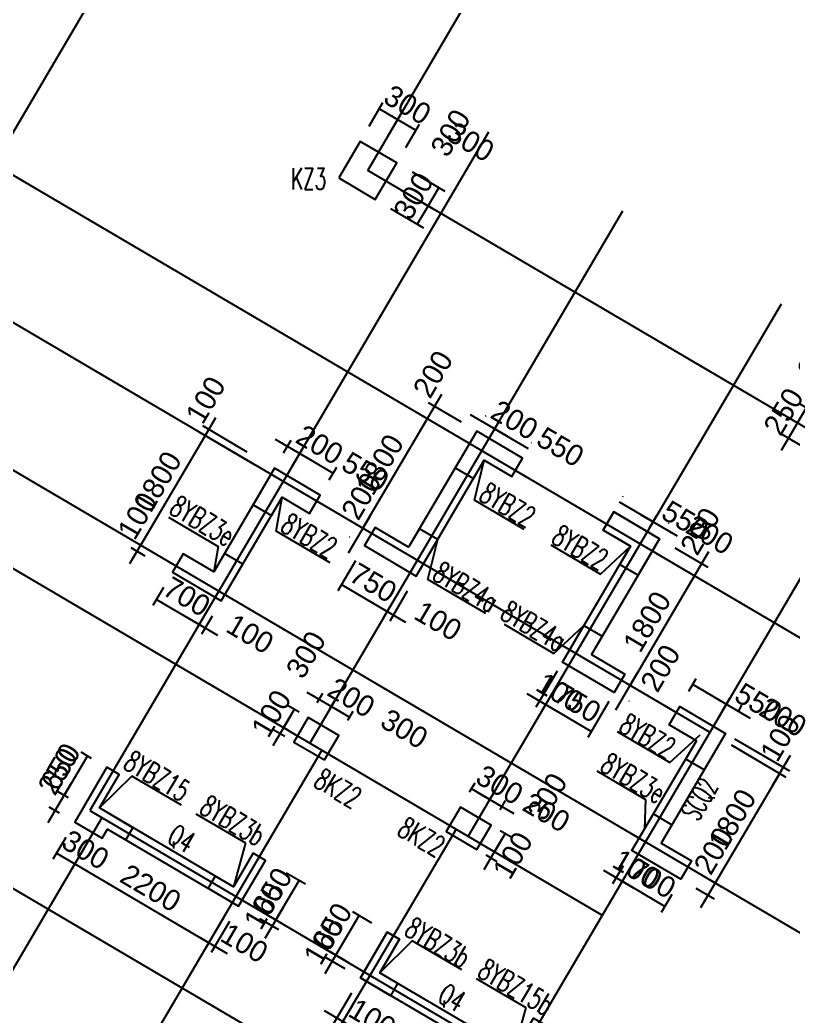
# Model space of a CAD drawing. Extents: x 387171 to 699106, y 11966 to 245688.
# Drawn here: x 596133 to 607071, y 126611 to 140705 of the extents above; entities that cross this region are included whole.
import ezdxf

# ---------------------------------------------------------------- set-up
doc = ezdxf.new("R2010")
doc.units = 0
doc.header["$LTSCALE"] = 100
doc.header["$MEASUREMENT"] = 0
for name, color, linetype in [('b边缘构件', 235, 'Continuous'), ('COLU', 7, 'Continuous'), ('colu-主楼', 7, 'Continuous'), ('DIM', 3, 'Continuous'), ('DOTE', 253, 'Continuous'), ('NUM', 7, 'Continuous'), ('Q-TEXT', 2, 'Continuous'), ('wall-主楼', 2, 'Continuous'), ('Y阴影', 254, 'Continuous'), ('剪力墙身标注', 7, 'Continuous'), ('小尺寸', 4, 'Continuous'), ('边缘构件标注', 1, 'Continuous')]:
    doc.layers.add(name, color=color, linetype=linetype)
doc.layers.add('配箍校核', color=2, linetype='ByLayer', lineweight=18)
doc.styles.get("Standard").update_dxf_attribs({"font": 'standard'})
doc.styles.add('tk', font='tk')
doc.dimstyles.get("Standard").update_dxf_attribs({"dimtxt": 300, "dimasz": 100, "dimexe": 100, "dimexo": 250, "dimgap": 100, "dimtad": 0, "dimtoh": 1, "dimdec": 0, "dimdsep": 46, "dimcen": 0.09, "dimclrt": 7, "dimadec": 0, "dimazin": 0, "dimtfac": 1, "dimtdec": 4, "dimtofl": 0, "dimtmove": 0, "dimatfit": 3, "dimfxl": 1, "dimtolj": 1, "dimtzin": 0, "dimarcsym": 0})

# ---------------------------------------------------------------- blocks, each defined once
blk = doc.blocks.new('*D3411')
at = {"layer": '小尺寸', "color": 0, "linetype": 'ByBlock', "lineweight": -2}
for p, q in [((599603, 127712), (599857, 128143)), ((599522, 127992), (599791, 127834)), ((599573, 128078), (599841, 127920))]:
    blk.add_line(p, q, dxfattribs=at)
for points in [[(599755, 127971), (599792, 128065), (599820, 128048)], [(599705, 127884), (599668, 127790), (599639, 127807)]]:
    blk.add_solid(points, dxfattribs=at)
at = {"layer": '小尺寸', "color": 7, "linetype": 'Continuous', "lineweight": -2, "insert": (599583, 128172), "char_height": 300, "width": 476.67, "attachment_point": 5, "rotation": 59.5454, "style": 'tk'}
blk.add_mtext('100', dxfattribs=at)
blk = doc.blocks.new('*D3160')
at = {"layer": '小尺寸', "color": 0, "linetype": 'ByBlock', "lineweight": -2}
for p, q in [((599902, 128638), (600171, 128480)), ((599755, 127971), (600085, 128531)), ((599573, 128078), (599841, 127920))]:
    blk.add_line(p, q, dxfattribs=at)
for points in [[(600085, 128531), (600048, 128436), (600020, 128453)], [(599755, 127971), (599792, 128065), (599820, 128048)]]:
    blk.add_solid(points, dxfattribs=at)
at = {"layer": '小尺寸', "color": 7, "linetype": 'Continuous', "lineweight": -2, "insert": (599704, 128378), "char_height": 300, "width": 556.67, "attachment_point": 5, "rotation": 59.5454, "style": 'tk'}
blk.add_mtext('650', dxfattribs=at)
blk = doc.blocks.new('*D3912')
at = {"layer": '小尺寸', "color": 0, "linetype": 'ByBlock', "lineweight": -2}
for p, q in [((600450, 127214), (600703, 127645)), ((600734, 127279), (600465, 127437)), ((600784, 127366), (600516, 127523))]:
    blk.add_line(p, q, dxfattribs=at)
for points in [[(600602, 127473), (600638, 127567), (600667, 127550)], [(600551, 127386), (600515, 127292), (600486, 127309)]]:
    blk.add_solid(points, dxfattribs=at)
at = {"layer": '小尺寸', "color": 7, "linetype": 'Continuous', "lineweight": -2, "insert": (600430, 127674), "char_height": 300, "width": 476.67, "attachment_point": 5, "rotation": 59.5454, "style": 'tk'}
blk.add_mtext('100', dxfattribs=at)
blk = doc.blocks.new('*D3666')
at = {"layer": '小尺寸', "color": 0, "linetype": 'ByBlock', "lineweight": -2}
for p, q in [((600602, 127473), (600932, 128033)), ((601114, 127926), (600845, 128084)), ((600784, 127366), (600516, 127523))]:
    blk.add_line(p, q, dxfattribs=at)
for points in [[(600932, 128033), (600895, 127938), (600867, 127955)], [(600602, 127473), (600638, 127567), (600667, 127550)]]:
    blk.add_solid(points, dxfattribs=at)
at = {"layer": '小尺寸', "color": 7, "linetype": 'Continuous', "lineweight": -2, "insert": (600551, 127880), "char_height": 300, "width": 556.67, "attachment_point": 5, "rotation": 59.5454, "style": 'tk'}
blk.add_mtext('650', dxfattribs=at)
blk = doc.blocks.new('*D3566')
at = {"layer": '小尺寸', "color": 0, "linetype": 'ByBlock', "lineweight": -2}
for p, q in [((597690, 133013), (597944, 133444)), ((597903, 133120), (597705, 133236)), ((597954, 133206), (597756, 133322))]:
    blk.add_line(p, q, dxfattribs=at)
for points in [[(597842, 133272), (597879, 133366), (597907, 133349)], [(597792, 133185), (597755, 133091), (597726, 133108)]]:
    blk.add_solid(points, dxfattribs=at)
at = {"layer": '小尺寸', "color": 7, "linetype": 'Continuous', "lineweight": -2, "insert": (597798, 133690), "char_height": 300, "width": 476.67, "attachment_point": 5, "rotation": 59.5454, "style": 'tk'}
blk.add_mtext('100', dxfattribs=at)
blk = doc.blocks.new('*D4465')
at = {"layer": '小尺寸', "color": 0, "linetype": 'ByBlock', "lineweight": -2}
for p, q in [((597842, 133272), (598755, 134823)), ((599470, 134403), (598668, 134874)), ((597954, 133206), (597756, 133322))]:
    blk.add_line(p, q, dxfattribs=at)
for points in [[(598755, 134823), (598718, 134729), (598690, 134746)], [(597842, 133272), (597879, 133366), (597907, 133349)]]:
    blk.add_solid(points, dxfattribs=at)
at = {"layer": '小尺寸', "color": 7, "linetype": 'Continuous', "lineweight": -2, "insert": (598083, 134174), "char_height": 300, "width": 690, "attachment_point": 5, "rotation": 59.5454, "style": 'tk'}
blk.add_mtext('1800', dxfattribs=at)
blk = doc.blocks.new('*D4067')
at = {"layer": '小尺寸', "color": 0, "linetype": 'ByBlock', "lineweight": -2}
for p, q in [((598653, 134651), (598907, 135082)), ((599348, 134590), (598719, 134960)), ((599470, 134403), (598668, 134874))]:
    blk.add_line(p, q, dxfattribs=at)
for points in [[(598805, 134909), (598842, 135004), (598870, 134987)], [(598755, 134823), (598718, 134729), (598690, 134746)]]:
    blk.add_solid(points, dxfattribs=at)
at = {"layer": '小尺寸', "color": 7, "linetype": 'Continuous', "lineweight": -2, "insert": (598761, 135328), "char_height": 300, "width": 476.67, "attachment_point": 5, "rotation": 59.5454, "style": 'tk'}
blk.add_mtext('100', dxfattribs=at)
blk = doc.blocks.new('*D1064')
at = {"layer": '小尺寸', "color": 0, "linetype": 'ByBlock', "lineweight": -2}
for p, q in [((598165, 132676), (598014, 132421)), ((598065, 132507), (598669, 132152)), ((598768, 132321), (598618, 132066))]:
    blk.add_line(p, q, dxfattribs=at)
for points in [[(598065, 132507), (598160, 132471), (598143, 132442)], [(598669, 132152), (598574, 132189), (598591, 132217)]]:
    blk.add_solid(points, dxfattribs=at)
at = {"layer": '小尺寸', "color": 7, "linetype": 'Continuous', "lineweight": -2, "insert": (598494, 132545), "char_height": 300, "width": 566.67, "attachment_point": 5, "rotation": 329.5454, "style": 'tk'}
blk.add_mtext('700', dxfattribs=at)
blk = doc.blocks.new('*D641')
at = {"layer": '小尺寸', "color": 0, "linetype": 'ByBlock', "lineweight": -2}
for p, q in [((598496, 132254), (598927, 132000)), ((598768, 132321), (598618, 132066)), ((598854, 132271), (598704, 132015))]:
    blk.add_line(p, q, dxfattribs=at)
for points in [[(598669, 132152), (598574, 132189), (598591, 132217)], [(598755, 132102), (598849, 132065), (598833, 132036)]]:
    blk.add_solid(points, dxfattribs=at)
at = {"layer": '小尺寸', "color": 7, "linetype": 'Continuous', "lineweight": -2, "insert": (599390, 132018), "char_height": 300, "width": 476.67, "attachment_point": 5, "rotation": 329.5454, "style": 'tk'}
blk.add_mtext('100', dxfattribs=at)
blk = doc.blocks.new('*D1585')
at = {"layer": '小尺寸', "color": 0, "linetype": 'ByBlock', "lineweight": -2}
for p, q in [((599746, 134774), (600263, 134470)), ((599863, 134578), (599969, 134759)), ((599984, 134390), (600141, 134657))]:
    blk.add_line(p, q, dxfattribs=at)
for points in [[(599918, 134672), (599824, 134709), (599841, 134737)], [(600091, 134571), (600185, 134535), (600168, 134506)]]:
    blk.add_solid(points, dxfattribs=at)
at = {"layer": '小尺寸', "color": 7, "linetype": 'Continuous', "lineweight": -2, "insert": (600374, 134694), "char_height": 300, "width": 566.67, "attachment_point": 5, "rotation": 329.5454, "style": 'tk'}
blk.add_mtext('200', dxfattribs=at)
blk = doc.blocks.new('*D1475')
at = {"layer": '小尺寸', "color": 0, "linetype": 'ByBlock', "lineweight": -2}
for p, q in [((599984, 134390), (600141, 134657)), ((600091, 134571), (600565, 134292)), ((600509, 134198), (600616, 134378))]:
    blk.add_line(p, q, dxfattribs=at)
for points in [[(600091, 134571), (600185, 134535), (600168, 134506)], [(600565, 134292), (600470, 134328), (600487, 134357)]]:
    blk.add_solid(points, dxfattribs=at)
at = {"layer": '小尺寸', "color": 7, "linetype": 'Continuous', "lineweight": -2, "insert": (601022, 134313), "char_height": 300, "width": 566.67, "attachment_point": 5, "rotation": 329.5454, "style": 'tk'}
blk.add_mtext('550', dxfattribs=at)
blk = doc.blocks.new('*D1232')
at = {"layer": '小尺寸', "color": 0, "linetype": 'ByBlock', "lineweight": -2}
for p, q in [((600880, 133052), (600631, 132629)), ((600682, 132716), (601328, 132335)), ((601526, 132672), (601278, 132249))]:
    blk.add_line(p, q, dxfattribs=at)
for points in [[(600682, 132716), (600777, 132679), (600760, 132651)], [(601328, 132335), (601234, 132372), (601251, 132401)]]:
    blk.add_solid(points, dxfattribs=at)
at = {"layer": '小尺寸', "color": 7, "linetype": 'Continuous', "lineweight": -2, "insert": (601132, 132741), "char_height": 300, "width": 566.67, "attachment_point": 5, "rotation": 329.5454, "style": 'tk'}
blk.add_mtext('750', dxfattribs=at)
blk = doc.blocks.new('*D1966')
at = {"layer": '小尺寸', "color": 0, "linetype": 'ByBlock', "lineweight": -2}
for p, q in [((601526, 132672), (601278, 132249)), ((601612, 132621), (601364, 132199)), ((601156, 132437), (601587, 132183))]:
    blk.add_line(p, q, dxfattribs=at)
for points in [[(601328, 132335), (601234, 132372), (601251, 132401)], [(601415, 132285), (601509, 132248), (601492, 132220)]]:
    blk.add_solid(points, dxfattribs=at)
at = {"layer": '小尺寸', "color": 7, "linetype": 'Continuous', "lineweight": -2, "insert": (602050, 132201), "char_height": 300, "width": 476.67, "attachment_point": 5, "rotation": 329.5454, "style": 'tk'}
blk.add_mtext('100', dxfattribs=at)
blk = doc.blocks.new('*D1745')
at = {"layer": '小尺寸', "color": 0, "linetype": 'ByBlock', "lineweight": -2}
for p, q in [((600782, 133167), (601086, 133684)), ((600892, 133566), (600898, 133563)), ((600791, 133394), (600797, 133390))]:
    blk.add_line(p, q, dxfattribs=at)
for points in [[(600985, 133512), (601021, 133607), (601050, 133590)], [(600883, 133340), (600847, 133245), (600818, 133262)]]:
    blk.add_solid(points, dxfattribs=at)
at = {"layer": '小尺寸', "color": 7, "linetype": 'Continuous', "lineweight": -2, "insert": (600963, 133969), "char_height": 300, "width": 566.67, "attachment_point": 5, "rotation": 59.5454, "style": 'tk'}
blk.add_mtext('200', dxfattribs=at)
blk = doc.blocks.new('*D2809')
at = {"layer": '小尺寸', "color": 0, "linetype": 'ByBlock', "lineweight": -2}
for p, q in [((600985, 133512), (601897, 135064)), ((602451, 134738), (601811, 135114)), ((600892, 133566), (600898, 133563))]:
    blk.add_line(p, q, dxfattribs=at)
for points in [[(601897, 135064), (601861, 134969), (601832, 134986)], [(600985, 133512), (601021, 133607), (601050, 133590)]]:
    blk.add_solid(points, dxfattribs=at)
at = {"layer": '小尺寸', "color": 7, "linetype": 'Continuous', "lineweight": -2, "insert": (601225, 134415), "char_height": 300, "width": 690, "attachment_point": 5, "rotation": 59.5454, "style": 'tk'}
blk.add_mtext('1800', dxfattribs=at)
blk = doc.blocks.new('*D2541')
at = {"layer": '小尺寸', "color": 0, "linetype": 'ByBlock', "lineweight": -2}
for p, q in [((601796, 134891), (602100, 135409)), ((602380, 135012), (601912, 135287)), ((602451, 134738), (601811, 135114))]:
    blk.add_line(p, q, dxfattribs=at)
for points in [[(601998, 135236), (602035, 135331), (602063, 135314)], [(601897, 135064), (601861, 134969), (601832, 134986)]]:
    blk.add_solid(points, dxfattribs=at)
at = {"layer": '小尺寸', "color": 7, "linetype": 'Continuous', "lineweight": -2, "insert": (601977, 135693), "char_height": 300, "width": 566.67, "attachment_point": 5, "rotation": 59.5454, "style": 'tk'}
blk.add_mtext('200', dxfattribs=at)
blk = doc.blocks.new('*D3335')
at = {"layer": '小尺寸', "color": 0, "linetype": 'ByBlock', "lineweight": -2}
for p, q in [((602504, 135123), (603021, 134819)), ((602722, 135101), (602727, 135108)), ((602793, 134827), (602899, 135007))]:
    blk.add_line(p, q, dxfattribs=at)
for points in [[(602676, 135022), (602581, 135058), (602598, 135087)], [(602848, 134920), (602943, 134884), (602926, 134855)]]:
    blk.add_solid(points, dxfattribs=at)
at = {"layer": '小尺寸', "color": 7, "linetype": 'Continuous', "lineweight": -2, "insert": (603131, 135044), "char_height": 300, "width": 566.67, "attachment_point": 5, "rotation": 329.5454, "style": 'tk'}
blk.add_mtext('200', dxfattribs=at)
blk = doc.blocks.new('*D3075')
at = {"layer": '小尺寸', "color": 0, "linetype": 'ByBlock', "lineweight": -2}
for p, q in [((602793, 134827), (602899, 135007)), ((602848, 134920), (603322, 134642)), ((603369, 134720), (603373, 134728))]:
    blk.add_line(p, q, dxfattribs=at)
for points in [[(602848, 134920), (602943, 134884), (602926, 134855)], [(603322, 134642), (603228, 134678), (603245, 134707)]]:
    blk.add_solid(points, dxfattribs=at)
at = {"layer": '小尺寸', "color": 7, "linetype": 'Continuous', "lineweight": -2, "insert": (603780, 134663), "char_height": 300, "width": 566.67, "attachment_point": 5, "rotation": 329.5454, "style": 'tk'}
blk.add_mtext('550', dxfattribs=at)
blk = doc.blocks.new('*D2954')
at = {"layer": '小尺寸', "color": 0, "linetype": 'ByBlock', "lineweight": -2}
for p, q in [((603818, 131440), (603519, 130931)), ((604216, 130638), (603570, 131018)), ((604465, 131060), (604166, 130551))]:
    blk.add_line(p, q, dxfattribs=at)
for points in [[(603570, 131018), (603664, 130981), (603647, 130953)], [(604216, 130638), (604122, 130674), (604138, 130703)]]:
    blk.add_solid(points, dxfattribs=at)
at = {"layer": '小尺寸', "color": 7, "linetype": 'Continuous', "lineweight": -2, "insert": (604020, 131043), "char_height": 300, "width": 566.67, "attachment_point": 5, "rotation": 329.5454, "style": 'tk'}
blk.add_mtext('750', dxfattribs=at)
blk = doc.blocks.new('*D3869')
at = {"layer": '小尺寸', "color": 0, "linetype": 'ByBlock', "lineweight": -2}
for p, q in [((603732, 131491), (603433, 130982)), ((603818, 131440), (603519, 130931)), ((603742, 130916), (603311, 131170))]:
    blk.add_line(p, q, dxfattribs=at)
for points in [[(603483, 131068), (603389, 131105), (603406, 131133)], [(603570, 131018), (603664, 130981), (603647, 130953)]]:
    blk.add_solid(points, dxfattribs=at)
at = {"layer": '小尺寸', "color": 7, "linetype": 'Continuous', "lineweight": -2, "insert": (603771, 131189), "char_height": 300, "width": 476.67, "attachment_point": 5, "rotation": 329.5454, "style": 'tk'}
blk.add_mtext('100', dxfattribs=at)
blk = doc.blocks.new('*D3482')
at = {"layer": '小尺寸', "color": 0, "linetype": 'ByBlock', "lineweight": -2}
for p, q in [((604562, 130944), (604866, 131462)), ((604857, 131235), (604851, 131239)), ((604756, 131062), (604750, 131066))]:
    blk.add_line(p, q, dxfattribs=at)
for points in [[(604765, 131289), (604801, 131384), (604830, 131367)], [(604664, 131117), (604627, 131022), (604599, 131039)]]:
    blk.add_solid(points, dxfattribs=at)
at = {"layer": '小尺寸', "color": 7, "linetype": 'Continuous', "lineweight": -2, "insert": (605194, 131534), "char_height": 300, "width": 566.67, "attachment_point": 5, "rotation": 59.5454, "style": 'tk'}
blk.add_mtext('200', dxfattribs=at)
blk = doc.blocks.new('*D4393')
at = {"layer": '小尺寸', "color": 0, "linetype": 'ByBlock', "lineweight": -2}
for p, q in [((605123, 133167), (605764, 132790)), ((604765, 131289), (605677, 132841)), ((604857, 131235), (604851, 131239))]:
    blk.add_line(p, q, dxfattribs=at)
for points in [[(605677, 132841), (605641, 132746), (605612, 132763)], [(604765, 131289), (604801, 131384), (604830, 131367)]]:
    blk.add_solid(points, dxfattribs=at)
at = {"layer": '小尺寸', "color": 7, "linetype": 'Continuous', "lineweight": -2, "insert": (605006, 132192), "char_height": 300, "width": 690, "attachment_point": 5, "rotation": 59.5454, "style": 'tk'}
blk.add_mtext('1800', dxfattribs=at)
blk = doc.blocks.new('*D4284')
at = {"layer": '小尺寸', "color": 0, "linetype": 'ByBlock', "lineweight": -2}
for p, q in [((605397, 133238), (605865, 132963)), ((605123, 133167), (605764, 132790)), ((605576, 132669), (605880, 133186))]:
    blk.add_line(p, q, dxfattribs=at)
for points in [[(605779, 133013), (605815, 133108), (605844, 133091)], [(605677, 132841), (605641, 132746), (605612, 132763)]]:
    blk.add_solid(points, dxfattribs=at)
at = {"layer": '小尺寸', "color": 7, "linetype": 'Continuous', "lineweight": -2, "insert": (605757, 133471), "char_height": 300, "width": 566.67, "attachment_point": 5, "rotation": 59.5454, "style": 'tk'}
blk.add_mtext('200', dxfattribs=at)
blk = doc.blocks.new('*D456')
at = {"layer": '小尺寸', "color": 0, "linetype": 'ByBlock', "lineweight": -2}
for p, q in [((605434, 133400), (604917, 133704)), ((605035, 133509), (605140, 133689)), ((605308, 133580), (605313, 133587))]:
    blk.add_line(p, q, dxfattribs=at)
for points in [[(605090, 133603), (604995, 133639), (605012, 133668)], [(605262, 133501), (605357, 133465), (605340, 133436)]]:
    blk.add_solid(points, dxfattribs=at)
at = {"layer": '小尺寸', "color": 7, "linetype": 'Continuous', "lineweight": -2, "insert": (605893, 133420), "char_height": 300, "width": 566.67, "attachment_point": 5, "rotation": 329.5454, "style": 'tk'}
blk.add_mtext('200', dxfattribs=at)
blk = doc.blocks.new('*D48')
at = {"layer": '小尺寸', "color": 0, "linetype": 'ByBlock', "lineweight": -2}
for p, q in [((604662, 133960), (604666, 133968)), ((605090, 133603), (604616, 133881)), ((605035, 133509), (605140, 133689))]:
    blk.add_line(p, q, dxfattribs=at)
for points in [[(604616, 133881), (604710, 133845), (604693, 133816)], [(605090, 133603), (604995, 133639), (605012, 133668)]]:
    blk.add_solid(points, dxfattribs=at)
at = {"layer": '小尺寸', "color": 7, "linetype": 'Continuous', "lineweight": -2, "insert": (605547, 133624), "char_height": 300, "width": 566.67, "attachment_point": 5, "rotation": 329.5454, "style": 'tk'}
blk.add_mtext('550', dxfattribs=at)
blk = doc.blocks.new('*D989')
at = {"layer": '小尺寸', "color": 0, "linetype": 'ByBlock', "lineweight": -2}
for p, q in [((605768, 128148), (606072, 128665)), ((605799, 128594), (606057, 128442)), ((605697, 128421), (605955, 128269))]:
    blk.add_line(p, q, dxfattribs=at)
for points in [[(605970, 128492), (606007, 128587), (606036, 128570)], [(605869, 128320), (605833, 128225), (605804, 128242)]]:
    blk.add_solid(points, dxfattribs=at)
at = {"layer": '小尺寸', "color": 7, "linetype": 'Continuous', "lineweight": -2, "insert": (605949, 128950), "char_height": 300, "width": 566.67, "attachment_point": 5, "rotation": 59.5454, "style": 'tk'}
blk.add_mtext('200', dxfattribs=at)
blk = doc.blocks.new('*D879')
at = {"layer": '小尺寸', "color": 0, "linetype": 'ByBlock', "lineweight": -2}
for p, q in [((606212, 130439), (606969, 129993)), ((605970, 128492), (606883, 130044)), ((605903, 128532), (606057, 128442))]:
    blk.add_line(p, q, dxfattribs=at)
for points in [[(606883, 130044), (606846, 129949), (606818, 129966)], [(605970, 128492), (606007, 128587), (606036, 128570)]]:
    blk.add_solid(points, dxfattribs=at)
at = {"layer": '小尺寸', "color": 7, "linetype": 'Continuous', "lineweight": -2, "insert": (606211, 129395), "char_height": 300, "width": 690, "attachment_point": 5, "rotation": 59.5454, "style": 'tk'}
blk.add_mtext('1800', dxfattribs=at)
blk = doc.blocks.new('*D596')
at = {"layer": '小尺寸', "color": 0, "linetype": 'ByBlock', "lineweight": -2}
for p, q in [((606244, 130535), (607020, 130080)), ((606194, 130449), (606969, 129993)), ((606781, 129872), (607035, 130303))]:
    blk.add_line(p, q, dxfattribs=at)
for points in [[(606933, 130130), (606970, 130225), (606999, 130208)], [(606883, 130044), (606846, 129949), (606818, 129966)]]:
    blk.add_solid(points, dxfattribs=at)
at = {"layer": '小尺寸', "color": 7, "linetype": 'Continuous', "lineweight": -2, "insert": (606889, 130549), "char_height": 300, "width": 476.67, "attachment_point": 5, "rotation": 59.5454, "style": 'tk'}
blk.add_mtext('100', dxfattribs=at)
blk = doc.blocks.new('*D1405')
at = {"layer": '小尺寸', "color": 0, "linetype": 'ByBlock', "lineweight": -2}
for p, q in [((604751, 128687), (604601, 128432)), ((605256, 128163), (604652, 128518)), ((605355, 128332), (605205, 128077))]:
    blk.add_line(p, q, dxfattribs=at)
for points in [[(604652, 128518), (604747, 128482), (604730, 128453)], [(605256, 128163), (605161, 128200), (605178, 128228)]]:
    blk.add_solid(points, dxfattribs=at)
at = {"layer": '小尺寸', "color": 7, "linetype": 'Continuous', "lineweight": -2, "insert": (605081, 128556), "char_height": 300, "width": 566.67, "attachment_point": 5, "rotation": 329.5454, "style": 'tk'}
blk.add_mtext('700', dxfattribs=at)
blk = doc.blocks.new('*D1137')
at = {"layer": '小尺寸', "color": 0, "linetype": 'ByBlock', "lineweight": -2}
for p, q in [((604665, 128738), (604515, 128483)), ((604751, 128687), (604601, 128432)), ((604824, 128417), (604393, 128670))]:
    blk.add_line(p, q, dxfattribs=at)
for points in [[(604566, 128569), (604471, 128605), (604488, 128634)], [(604652, 128518), (604747, 128482), (604730, 128453)]]:
    blk.add_solid(points, dxfattribs=at)
at = {"layer": '小尺寸', "color": 7, "linetype": 'Continuous', "lineweight": -2, "insert": (604853, 128690), "char_height": 300, "width": 476.67, "attachment_point": 5, "rotation": 329.5454, "style": 'tk'}
blk.add_mtext('100', dxfattribs=at)
blk = doc.blocks.new('*D2179')
at = {"layer": '小尺寸', "color": 0, "linetype": 'ByBlock', "lineweight": -2}
for p, q in [((606470, 130820), (605953, 131124)), ((606019, 130842), (606176, 131109)), ((606292, 130913), (606348, 131008))]:
    blk.add_line(p, q, dxfattribs=at)
for points in [[(606125, 131023), (606030, 131059), (606047, 131088)], [(606297, 130922), (606392, 130885), (606375, 130857)]]:
    blk.add_solid(points, dxfattribs=at)
at = {"layer": '小尺寸', "color": 7, "linetype": 'Continuous', "lineweight": -2, "insert": (606929, 130840), "char_height": 300, "width": 566.67, "attachment_point": 5, "rotation": 329.5454, "style": 'tk'}
blk.add_mtext('200', dxfattribs=at)
blk = doc.blocks.new('*D1929')
at = {"layer": '小尺寸', "color": 0, "linetype": 'ByBlock', "lineweight": -2}
for p, q in [((605595, 131207), (605701, 131388)), ((606125, 131023), (605651, 131302)), ((606019, 130842), (606176, 131109))]:
    blk.add_line(p, q, dxfattribs=at)
for points in [[(605651, 131302), (605745, 131265), (605729, 131237)], [(606125, 131023), (606030, 131059), (606047, 131088)]]:
    blk.add_solid(points, dxfattribs=at)
at = {"layer": '小尺寸', "color": 7, "linetype": 'Continuous', "lineweight": -2, "insert": (606582, 131044), "char_height": 300, "width": 566.67, "attachment_point": 5, "rotation": 329.5454, "style": 'tk'}
blk.add_mtext('550', dxfattribs=at)
blk = doc.blocks.new('*D4222')
at = {"layer": '小尺寸', "color": 0, "linetype": 'ByBlock', "lineweight": -2}
for p, q in [((600194, 131195), (600711, 130891)), ((600340, 131049), (600417, 131180)), ((600512, 130948), (600589, 131078))]:
    blk.add_line(p, q, dxfattribs=at)
for points in [[(600366, 131094), (600272, 131130), (600288, 131159)], [(600539, 130992), (600633, 130956), (600616, 130927)]]:
    blk.add_solid(points, dxfattribs=at)
at = {"layer": '小尺寸', "color": 7, "linetype": 'Continuous', "lineweight": -2, "insert": (600822, 131116), "char_height": 300, "width": 566.67, "attachment_point": 5, "rotation": 329.5454, "style": 'tk'}
blk.add_mtext('200', dxfattribs=at)
blk = doc.blocks.new('*D260')
at = {"layer": '小尺寸', "color": 0, "linetype": 'ByBlock', "lineweight": -2}
for p, q in [((600512, 130948), (600589, 131078)), ((600539, 130992), (600797, 130840)), ((600771, 130796), (600848, 130926))]:
    blk.add_line(p, q, dxfattribs=at)
for points in [[(600539, 130992), (600633, 130956), (600616, 130927)], [(600797, 130840), (600703, 130876), (600719, 130905)]]:
    blk.add_solid(points, dxfattribs=at)
at = {"layer": '小尺寸', "color": 7, "linetype": 'Continuous', "lineweight": -2, "insert": (601572, 130675), "char_height": 300, "width": 566.67, "attachment_point": 5, "rotation": 329.5454, "style": 'tk'}
blk.add_mtext('300', dxfattribs=at)
blk = doc.blocks.new('*D4760')
at = {"layer": '小尺寸', "color": 0, "linetype": 'ByBlock', "lineweight": -2}
for p, q in [((600014, 130950), (599862, 130692)), ((600084, 130909), (599928, 131001)), ((599932, 130651), (599776, 130743))]:
    blk.add_line(p, q, dxfattribs=at)
for points in [[(600014, 130950), (599978, 130856), (599949, 130873)], [(599862, 130692), (599899, 130787), (599927, 130770)]]:
    blk.add_solid(points, dxfattribs=at)
at = {"layer": '小尺寸', "color": 7, "linetype": 'Continuous', "lineweight": -2, "insert": (600180, 131725), "char_height": 300, "width": 566.67, "attachment_point": 5, "rotation": 59.5454, "style": 'tk'}
blk.add_mtext('300', dxfattribs=at)
blk = doc.blocks.new('*D1075')
at = {"layer": '小尺寸', "color": 0, "linetype": 'ByBlock', "lineweight": -2}
for p, q in [((599964, 130864), (599710, 130433)), ((599881, 130565), (599725, 130656)), ((599932, 130651), (599776, 130743))]:
    blk.add_line(p, q, dxfattribs=at)
for points in [[(599862, 130692), (599899, 130787), (599927, 130770)], [(599812, 130606), (599775, 130511), (599746, 130528)]]:
    blk.add_solid(points, dxfattribs=at)
at = {"layer": '小尺寸', "color": 7, "linetype": 'Continuous', "lineweight": -2, "insert": (599690, 130893), "char_height": 300, "width": 476.67, "attachment_point": 5, "rotation": 59.5454, "style": 'tk'}
blk.add_mtext('100', dxfattribs=at)
blk = doc.blocks.new('*D820')
at = {"layer": '小尺寸', "color": 0, "linetype": 'ByBlock', "lineweight": -2}
for p, q in [((603125, 129472), (602607, 129776)), ((602754, 129630), (602831, 129761)), ((602926, 129528), (603003, 129659))]:
    blk.add_line(p, q, dxfattribs=at)
for points in [[(602780, 129674), (602685, 129711), (602702, 129739)], [(602952, 129573), (603047, 129537), (603030, 129508)]]:
    blk.add_solid(points, dxfattribs=at)
at = {"layer": '小尺寸', "color": 7, "linetype": 'Continuous', "lineweight": -2, "insert": (603583, 129492), "char_height": 300, "width": 566.67, "attachment_point": 5, "rotation": 329.5454, "style": 'tk'}
blk.add_mtext('200', dxfattribs=at)
blk = doc.blocks.new('*D1599')
at = {"layer": '小尺寸', "color": 0, "linetype": 'ByBlock', "lineweight": -2}
for p, q in [((602495, 129782), (602572, 129913)), ((602780, 129674), (602521, 129826)), ((602754, 129630), (602831, 129761))]:
    blk.add_line(p, q, dxfattribs=at)
for points in [[(602521, 129826), (602616, 129790), (602599, 129761)], [(602780, 129674), (602685, 129711), (602702, 129739)]]:
    blk.add_solid(points, dxfattribs=at)
at = {"layer": '小尺寸', "color": 7, "linetype": 'Continuous', "lineweight": -2, "insert": (602920, 129882), "char_height": 300, "width": 566.67, "attachment_point": 5, "rotation": 329.5454, "style": 'tk'}
blk.add_mtext('300', dxfattribs=at)
blk = doc.blocks.new('*D1352')
at = {"layer": '小尺寸', "color": 0, "linetype": 'ByBlock', "lineweight": -2}
for p, q in [((602998, 129196), (602846, 128937)), ((602929, 129237), (603085, 129145)), ((602777, 128978), (602933, 128887))]:
    blk.add_line(p, q, dxfattribs=at)
for points in [[(602998, 129196), (602962, 129101), (602933, 129118)], [(602846, 128937), (602883, 129032), (602911, 129015)]]:
    blk.add_solid(points, dxfattribs=at)
at = {"layer": '小尺寸', "color": 7, "linetype": 'Continuous', "lineweight": -2, "insert": (603595, 129717), "char_height": 300, "width": 566.67, "attachment_point": 5, "rotation": 59.5454, "style": 'tk'}
blk.add_mtext('300', dxfattribs=at)
blk = doc.blocks.new('*D1247')
at = {"layer": '小尺寸', "color": 0, "linetype": 'ByBlock', "lineweight": -2}
for p, q in [((602948, 129110), (602694, 128679)), ((602777, 128978), (602933, 128887)), ((602726, 128892), (602882, 128800))]:
    blk.add_line(p, q, dxfattribs=at)
for points in [[(602846, 128937), (602883, 129032), (602911, 129015)], [(602796, 128851), (602759, 128756), (602731, 128773)]]:
    blk.add_solid(points, dxfattribs=at)
at = {"layer": '小尺寸', "color": 7, "linetype": 'Continuous', "lineweight": -2, "insert": (603106, 128885), "char_height": 300, "width": 476.67, "attachment_point": 5, "rotation": 59.5454, "style": 'tk'}
blk.add_mtext('100', dxfattribs=at)
blk = doc.blocks.new('*D2939')
at = {"layer": '小尺寸', "color": 0, "linetype": 'ByBlock', "lineweight": -2}
for p, q in [((597088, 130293), (596758, 129733)), ((597148, 130257), (597001, 130344)), ((596819, 129697), (596672, 129784))]:
    blk.add_line(p, q, dxfattribs=at)
for points in [[(597088, 130293), (597051, 130199), (597023, 130215)], [(596758, 129733), (596794, 129828), (596823, 129811)]]:
    blk.add_solid(points, dxfattribs=at)
at = {"layer": '小尺寸', "color": 7, "linetype": 'Continuous', "lineweight": -2, "insert": (596707, 130140), "char_height": 300, "width": 556.67, "attachment_point": 5, "rotation": 59.5454, "style": 'tk'}
blk.add_mtext('650', dxfattribs=at)
blk = doc.blocks.new('*D2683')
at = {"layer": '小尺寸', "color": 0, "linetype": 'ByBlock', "lineweight": -2}
for p, q in [((596860, 129905), (596530, 129345)), ((596819, 129697), (596672, 129784)), ((596692, 129482), (596545, 129568))]:
    blk.add_line(p, q, dxfattribs=at)
for points in [[(596758, 129733), (596794, 129828), (596823, 129811)], [(596631, 129517), (596595, 129423), (596566, 129440)]]:
    blk.add_solid(points, dxfattribs=at)
at = {"layer": '小尺寸', "color": 7, "linetype": 'Continuous', "lineweight": -2, "insert": (596670, 130076), "char_height": 300, "width": 566.67, "attachment_point": 5, "rotation": 59.5454, "style": 'tk'}
blk.add_mtext('250', dxfattribs=at)
blk = doc.blocks.new('*D3098')
at = {"layer": '小尺寸', "color": 0, "linetype": 'ByBlock', "lineweight": -2}
for p, q in [((596781, 129139), (596599, 128830)), ((597040, 128987), (596858, 128678)), ((596650, 128917), (596909, 128765))]:
    blk.add_line(p, q, dxfattribs=at)
for points in [[(596650, 128917), (596745, 128880), (596728, 128852)], [(596909, 128765), (596814, 128801), (596831, 128830)]]:
    blk.add_solid(points, dxfattribs=at)
at = {"layer": '小尺寸', "color": 7, "linetype": 'Continuous', "lineweight": -2, "insert": (597062, 128964), "char_height": 300, "width": 566.67, "attachment_point": 5, "rotation": 329.5454, "style": 'tk'}
blk.add_mtext('300', dxfattribs=at)
blk = doc.blocks.new('*D3994')
at = {"layer": '小尺寸', "color": 0, "linetype": 'ByBlock', "lineweight": -2}
for p, q in [((597040, 128987), (596858, 128678)), ((596909, 128765), (598805, 127649)), ((598936, 127872), (598754, 127563))]:
    blk.add_line(p, q, dxfattribs=at)
for points in [[(596909, 128765), (597003, 128728), (596986, 128700)], [(598805, 127649), (598711, 127686), (598727, 127715)]]:
    blk.add_solid(points, dxfattribs=at)
at = {"layer": '小尺寸', "color": 7, "linetype": 'Continuous', "lineweight": -2, "insert": (597984, 128423), "char_height": 300, "width": 780, "attachment_point": 5, "rotation": 329.5454, "style": 'tk'}
blk.add_mtext('2200', dxfattribs=at)
blk = doc.blocks.new('*D3622')
at = {"layer": '小尺寸', "color": 0, "linetype": 'ByBlock', "lineweight": -2}
for p, q in [((599012, 128002), (598754, 127563)), ((599098, 127951), (598841, 127513)), ((598633, 127751), (599064, 127497))]:
    blk.add_line(p, q, dxfattribs=at)
for points in [[(598805, 127649), (598711, 127686), (598727, 127715)], [(598891, 127599), (598986, 127562), (598969, 127534)]]:
    blk.add_solid(points, dxfattribs=at)
at = {"layer": '小尺寸', "color": 7, "linetype": 'Continuous', "lineweight": -2, "insert": (599310, 127643), "char_height": 300, "width": 476.67, "attachment_point": 5, "rotation": 329.5454, "style": 'tk'}
blk.add_mtext('100', dxfattribs=at)
blk = doc.blocks.new('*D4405')
at = {"layer": '小尺寸', "color": 0, "linetype": 'ByBlock', "lineweight": -2}
for p, q in [((600833, 126757), (600651, 126448)), ((602598, 125419), (600702, 126534)), ((602729, 125642), (602547, 125333))]:
    blk.add_line(p, q, dxfattribs=at)
for points in [[(600702, 126534), (600796, 126498), (600779, 126469)], [(602598, 125419), (602503, 125456), (602520, 125484)]]:
    blk.add_solid(points, dxfattribs=at)
at = {"layer": '小尺寸', "color": 7, "linetype": 'Continuous', "lineweight": -2, "insert": (601777, 126192), "char_height": 300, "width": 780, "attachment_point": 5, "rotation": 329.5454, "style": 'tk'}
blk.add_mtext('2200', dxfattribs=at)
blk = doc.blocks.new('*D586')
at = {"layer": '小尺寸', "color": 0, "linetype": 'ByBlock', "lineweight": -2}
for p, q in [((600822, 126937), (600565, 126499)), ((600909, 126886), (600651, 126448)), ((600874, 126433), (600443, 126686))]:
    blk.add_line(p, q, dxfattribs=at)
for points in [[(600615, 126585), (600521, 126621), (600538, 126650)], [(600702, 126534), (600796, 126498), (600779, 126469)]]:
    blk.add_solid(points, dxfattribs=at)
at = {"layer": '小尺寸', "color": 7, "linetype": 'Continuous', "lineweight": -2, "insert": (601120, 126578), "char_height": 300, "width": 476.67, "attachment_point": 5, "rotation": 329.5454, "style": 'tk'}
blk.add_mtext('100', dxfattribs=at)
blk = doc.blocks.new('*D4129')
at = {"layer": 'DIM', "color": 0, "linetype": 'ByBlock', "lineweight": -2}
for p, q in [((607257, 135218), (607131, 135002)), ((607732, 134939), (607171, 135269)), ((607605, 134724), (607045, 135053))]:
    blk.add_line(p, q, dxfattribs=at)
for points in [[(607257, 135218), (607221, 135123), (607192, 135140)], [(607131, 135002), (607167, 135097), (607196, 135080)]]:
    blk.add_solid(points, dxfattribs=at)
at = {"layer": 'DIM', "color": 7, "linetype": 'Continuous', "lineweight": -2, "insert": (607410, 135971), "char_height": 300, "width": 566.67, "attachment_point": 5, "rotation": 59.5454, "style": 'tk'}
blk.add_mtext('250', dxfattribs=at)
blk = doc.blocks.new('*D509')
at = {"layer": 'DIM', "color": 0, "linetype": 'ByBlock', "lineweight": -2}
for p, q in [((607232, 135175), (606903, 134615)), ((607605, 134724), (607045, 135053)), ((607478, 134508), (606918, 134838))]:
    blk.add_line(p, q, dxfattribs=at)
for points in [[(607131, 135002), (607167, 135097), (607196, 135080)], [(607004, 134787), (606968, 134692), (606939, 134709)]]:
    blk.add_solid(points, dxfattribs=at)
at = {"layer": 'DIM', "color": 7, "linetype": 'Continuous', "lineweight": -2, "insert": (606936, 135164), "char_height": 300, "width": 566.67, "attachment_point": 5, "rotation": 59.5454, "style": 'tk'}
blk.add_mtext('250', dxfattribs=at)
blk = doc.blocks.new('*D734')
at = {"layer": 'DIM', "color": 0, "linetype": 'ByBlock', "lineweight": -2}
for p, q in [((601074, 139202), (601269, 139535)), ((601219, 139449), (601477, 139297)), ((601332, 139050), (601528, 139383))]:
    blk.add_line(p, q, dxfattribs=at)
for points in [[(601219, 139449), (601313, 139412), (601296, 139384)], [(601477, 139297), (601383, 139333), (601399, 139362)]]:
    blk.add_solid(points, dxfattribs=at)
at = {"layer": 'DIM', "color": 7, "linetype": 'Continuous', "lineweight": -2, "insert": (601617, 139504), "char_height": 300, "width": 566.67, "attachment_point": 5, "rotation": 329.5454, "style": 'tk'}
blk.add_mtext('300', dxfattribs=at)
blk = doc.blocks.new('*D3352')
at = {"layer": 'DIM', "color": 0, "linetype": 'ByBlock', "lineweight": -2}
for p, q in [((601332, 139050), (601528, 139383)), ((601477, 139297), (601736, 139144)), ((601591, 138898), (601786, 139231))]:
    blk.add_line(p, q, dxfattribs=at)
for points in [[(601477, 139297), (601572, 139260), (601555, 139231)], [(601736, 139144), (601641, 139181), (601658, 139210)]]:
    blk.add_solid(points, dxfattribs=at)
at = {"layer": 'DIM', "color": 7, "linetype": 'Continuous', "lineweight": -2, "insert": (602510, 138979), "char_height": 300, "width": 566.67, "attachment_point": 5, "rotation": 329.5454, "style": 'tk'}
blk.add_mtext('300', dxfattribs=at)
blk = doc.blocks.new('*D448')
at = {"layer": 'DIM', "color": 0, "linetype": 'ByBlock', "lineweight": -2}
for p, q in [((601680, 138556), (602146, 138282)), ((601528, 138297), (601994, 138023)), ((602060, 138332), (601907, 138074))]:
    blk.add_line(p, q, dxfattribs=at)
for points in [[(602060, 138332), (602023, 138238), (601995, 138255)], [(601907, 138074), (601944, 138168), (601973, 138151)]]:
    blk.add_solid(points, dxfattribs=at)
at = {"layer": 'DIM', "color": 7, "linetype": 'Continuous', "lineweight": -2, "insert": (602225, 139107), "char_height": 300, "width": 566.67, "attachment_point": 5, "rotation": 59.5454, "style": 'tk'}
blk.add_mtext('300', dxfattribs=at)
blk = doc.blocks.new('*D3248')
at = {"layer": 'DIM', "color": 0, "linetype": 'ByBlock', "lineweight": -2}
for p, q in [((601528, 138297), (601994, 138023)), ((601375, 138038), (601842, 137764)), ((601907, 138074), (601755, 137815))]:
    blk.add_line(p, q, dxfattribs=at)
for points in [[(601907, 138074), (601871, 137979), (601842, 137996)], [(601755, 137815), (601792, 137910), (601820, 137893)]]:
    blk.add_solid(points, dxfattribs=at)
at = {"layer": 'DIM', "color": 7, "linetype": 'Continuous', "lineweight": -2, "insert": (601700, 138214), "char_height": 300, "width": 566.67, "attachment_point": 5, "rotation": 59.5454, "style": 'tk'}
blk.add_mtext('300', dxfattribs=at)

msp = doc.modelspace()

# ---------------------------------------------------------------- hatches: boundary and pattern name
at = {"layer": 'Y阴影'}
h = msp.add_hatch(dxfattribs=at)
h.set_pattern_fill('ANSI31', color=256, scale=25, angle=-30.45463, style=0)
h.set_pattern_definition([])
h.paths.add_polyline_path([(602595.5, 134885), (602291.4, 134367.8), (602550, 134215.7), (602702, 134474.3), (603089.9, 134246.3), (603242, 134504.9)], flags=0)
h = msp.add_hatch(dxfattribs=at)
h.set_pattern_fill('ANSI31', color=256, scale=25, angle=-30.45463, style=0)
h.set_pattern_definition([])
h.paths.add_polyline_path([(599736, 134362.2), (599431.9, 133845), (599690.5, 133693), (599842.5, 133951.6), (600230.5, 133723.5), (600382.5, 133982.1)], flags=0)
h = msp.add_hatch(dxfattribs=at)
h.set_pattern_fill('ANSI31', color=256, scale=25, angle=-30.45463, style=0)
h.set_pattern_definition([])
h.paths.add_polyline_path([(604535.1, 133744.6), (604383, 133486), (604770.9, 133257.9), (604618.9, 132999.3), (604877.5, 132847.2), (605181.6, 133364.4)], flags=0)
h = msp.add_hatch(dxfattribs=at)
h.set_pattern_fill('ANSI31', color=256, scale=25, angle=-30.45463, style=0)
h.set_pattern_definition([])
h.paths.add_polyline_path([(601158.3, 133525.9), (601006.3, 133267.3), (601739, 132836.5), (602043.1, 133353.7), (601784.5, 133505.8), (601632.5, 133247.2)], flags=0)
h = msp.add_hatch(dxfattribs=at)
h.set_pattern_fill('ANSI31', color=256, scale=25, angle=-30.45463, style=0)
h.set_pattern_definition([])
h.paths.add_polyline_path([(598443.3, 133150.2), (598291.3, 132891.6), (598980.9, 132486.1), (599285, 133003.3), (599026.4, 133155.4), (598874.3, 132896.8)], flags=0)
h = msp.add_hatch(dxfattribs=at)
h.set_pattern_fill('ANSI31', color=256, scale=25, angle=-30.45463, style=0)
h.set_pattern_definition([])
h.paths.add_polyline_path([(604692.7, 131447.8), (604540.6, 131189.2), (603807.9, 131620), (604112, 132137.3), (604370.6, 131985.2), (604218.5, 131726.6)], flags=0)
h = msp.add_hatch(dxfattribs=at)
h.set_pattern_fill('ANSI31', color=256, scale=25, angle=-30.45463, style=0)
h.set_pattern_definition([])
h.paths.add_polyline_path([(606115, 130611.5), (605810.9, 130094.3), (605552.3, 130246.3), (605704.3, 130505), (605316.4, 130733), (605468.5, 130991.6)], flags=0)
h = msp.add_hatch(dxfattribs=at)
h.set_pattern_fill('ANSI31', color=256, scale=25, angle=-30.45463, style=0)
h.set_pattern_definition([])
h.paths.add_polyline_path([(597363.9, 130130.7), (596907.8, 129354.9), (597295.7, 129126.8), (597371.7, 129256.1), (597630.3, 129104), (597731.7, 129276.4), (597257.6, 129555.2), (597536.3, 130029.3)], flags=0)
h = msp.add_hatch(dxfattribs=at)
h.set_pattern_fill('ANSI31', color=256, scale=25, angle=-30.45463, style=0)
h.set_pattern_definition([])
h.paths.add_polyline_path([(605633.7, 128806.4), (605481.6, 128547.8), (604792, 128953.3), (605096.1, 129470.5), (605354.7, 129318.5), (605202.7, 129059.8)], flags=0)
h = msp.add_hatch(dxfattribs=at)
h.set_pattern_fill('ANSI31', color=256, scale=25, angle=-30.45463, style=0)
h.set_pattern_definition([])
h.paths.add_polyline_path([(598895.4, 128592.2), (598794.1, 128419.8), (599225.1, 128166.4), (599605.2, 128812.9), (599432.8, 128914.2), (599154, 128440.1)], flags=0)
h = msp.add_hatch(dxfattribs=at)
h.set_pattern_fill('ANSI31', color=256, scale=25, angle=-30.45463, style=0)
h.set_pattern_definition([])
h.paths.add_polyline_path([(601329.3, 127799.2), (600949.1, 127152.6), (601380.2, 126899.2), (601481.5, 127071.6), (601222.9, 127223.7), (601501.7, 127697.8)], flags=0)

# ---------------------------------------------------------------- linework, layer by layer
at = {"layer": 'b边缘构件'}
for points in [[(602595.5, 134885), (602291.4, 134367.8), (602550, 134215.7), (602702, 134474.3), (603089.9, 134246.3), (603242, 134504.9), (602595.5, 134885)], [(599736, 134362.2), (599431.9, 133845), (599690.5, 133693), (599842.5, 133951.6), (600230.5, 133723.5), (600382.5, 133982.1), (599736, 134362.2)], [(604535.1, 133744.6), (604383, 133486), (604770.9, 133257.9), (604618.9, 132999.3), (604877.5, 132847.2), (605181.6, 133364.4), (604535.1, 133744.6)], [(601158.3, 133525.9), (601006.3, 133267.3), (601739, 132836.5), (602043.1, 133353.7), (601784.5, 133505.8), (601632.5, 133247.2), (601158.3, 133525.9)], [(598443.3, 133150.2), (598291.3, 132891.6), (598980.9, 132486.1), (599285, 133003.3), (599026.4, 133155.4), (598874.3, 132896.8), (598443.3, 133150.2)], [(604692.7, 131447.8), (604540.6, 131189.2), (603807.9, 131620), (604112, 132137.3), (604370.6, 131985.2), (604218.5, 131726.6), (604692.7, 131447.8)], [(606115, 130611.5), (605810.9, 130094.3), (605552.3, 130246.3), (605704.3, 130505), (605316.4, 130733), (605468.5, 130991.6), (606115, 130611.5)], [(597363.9, 130130.7), (596907.8, 129354.9), (597295.7, 129126.8), (597371.7, 129256.1), (597630.3, 129104), (597731.7, 129276.4), (597257.6, 129555.2), (597536.3, 130029.3), (597363.9, 130130.7)], [(605633.7, 128806.4), (605481.6, 128547.8), (604792, 128953.3), (605096.1, 129470.5), (605354.7, 129318.5), (605202.7, 129059.8), (605633.7, 128806.4)], [(598895.4, 128592.2), (598794.1, 128419.8), (599225.1, 128166.4), (599605.2, 128812.9), (599432.8, 128914.2), (599154, 128440.1), (598895.4, 128592.2)], [(601329.3, 127799.2), (600949.1, 127152.6), (601380.2, 126899.2), (601481.5, 127071.6), (601222.9, 127223.7), (601501.7, 127697.8), (601329.3, 127799.2)]]:
    msp.add_lwpolyline(points, dxfattribs=at)
at = {"layer": 'COLU'}
msp.add_lwpolyline([(600642.8, 138469.3), (601160, 138165.2), (601464.1, 138682.4), (600946.9, 138986.5)], close=True, dxfattribs=at)
at = {"layer": 'colu-主楼'}
for points in [[(600441.5, 130235.2), (600644.3, 130580), (600213.3, 130833.5), (600010.5, 130488.7)], [(600441.5, 130235.2), (600644.3, 130580), (600213.3, 130833.5), (600010.5, 130488.7)], [(602596.6, 128968.1), (602799.4, 129312.9), (602368.3, 129566.3), (602165.6, 129221.5)], [(602596.6, 128968.1), (602799.4, 129312.9), (602368.3, 129566.3), (602165.6, 129221.5)]]:
    msp.add_lwpolyline(points, close=True, dxfattribs=at)
at = {"layer": 'DOTE'}
for p, q in [((601053.4, 138575.8), (612913.9, 158747.3)), ((587628.3, 143453.4), (636841.8, 114516.9)), ((597763.4, 142055.8), (591360.6, 131166.4)), ((586716, 141901.7), (605891.9, 130626.7)), ((585803.6, 140350.1), (639805.6, 108598)), ((585195.4, 139315.6), (604371.4, 128040.6)), ((602763.1, 139116), (597120.7, 129519.7)), ((647775.5, 111104.2), (601053.4, 138575.8)), ((604659.6, 138001), (600233.6, 130473.5)), ((606900.9, 136683.1), (602474.9, 129155.7)), ((583218.7, 135953.7), (631186.4, 107749.7)), ((608797.3, 135568), (603154.9, 125971.7)), ((600406, 130372.1), (593214.3, 118140.9)), ((597293.1, 129418.3), (591317.8, 119256)), ((597120.7, 129519.7), (633192.4, 108310.3)), ((602302.5, 129257), (595110.8, 117025.8))]:
    msp.add_line(p, q, dxfattribs=at)
at = {"layer": 'wall-主楼'}
for points in [[(602595.5, 134885), (601632.5, 133247.2), (601158.3, 133525.9), (601006.3, 133267.3), (601739, 132836.5), (602702, 134474.3), (603089.9, 134246.3), (603242, 134504.9)], [(600382.5, 133982.1), (599736, 134362.2), (598874.3, 132896.8), (598443.3, 133150.2), (598291.3, 132891.6), (598980.9, 132486.1), (599842.5, 133951.6), (600230.5, 133723.5)], [(605181.6, 133364.4), (604218.5, 131726.6), (604692.7, 131447.8), (604540.6, 131189.2), (603807.9, 131620), (604770.9, 133257.9), (604383, 133486), (604535.1, 133744.6)], [(605468.5, 130991.6), (606115, 130611.5), (605202.7, 129059.8), (605633.7, 128806.4), (605481.6, 128547.8), (604792, 128953.3), (605704.3, 130505), (605316.4, 130733)], [(597363.9, 130130.7), (596907.8, 129354.9), (597295.7, 129126.8), (597371.7, 129256.1), (599225.1, 128166.4), (599605.2, 128812.9), (599432.8, 128914.2), (599154, 128440.1), (597257.6, 129555.2), (597536.3, 130029.3)], [(603613.7, 126456), (603157.5, 125680.2), (602726.5, 125933.6), (602802.5, 126062.9), (600949.1, 127152.6), (601329.3, 127799.2), (601501.7, 127697.8), (601222.9, 127223.7), (603119.4, 126108.6), (603398.2, 126582.7)]]:
    msp.add_lwpolyline(points, close=True, dxfattribs=at)
at = {"layer": '边缘构件标注', "color": 200}
for p, q in [((602564.8, 133910), (602702, 134474.3)), ((599756, 133473.4), (599842.5, 133951.6)), ((603266.5, 133497.4), (602564.8, 133910)), ((598233.6, 133668.2), (598936.1, 133255.2)), ((600521, 133023.6), (599756, 133473.4)), ((601905.9, 132789.4), (602043.1, 133353.7)), ((598936.1, 133255.2), (598874.3, 132896.8)), ((603642.7, 133276.2), (604344.5, 132863.6)), ((604344.5, 132863.6), (604770.9, 133257.9)), ((602726.1, 132307.1), (601905.9, 132789.4)), ((602983.8, 132155.5), (603685.6, 131742.9)), ((603685.6, 131742.9), (604112, 132137.3)), ((604581.1, 130636.3), (605328.6, 130196.8)), ((605328.6, 130196.8), (605755, 130591.2)), ((597717.9, 130007.2), (597257.6, 129555.2)), ((598419.7, 129594.6), (597717.9, 130007.2)), ((604293.5, 130081), (604982.5, 129675.8)), ((604982.5, 129675.8), (604969.4, 129255)), ((598623.5, 129474.8), (599325.2, 129062.2)), ((599325.2, 129062.2), (599154, 128440.1)), ((601683.3, 127675.7), (601222.9, 127223.7)), ((602385, 127263.1), (601683.3, 127675.7)), ((602588.8, 127143.2), (603290.6, 126730.6)), ((603290.6, 126730.6), (603119.4, 126108.6))]:
    msp.add_line(p, q, dxfattribs=at)
at = {"layer": '配箍校核'}
for p, q in [((596907.8, 129354.9), (596983.8, 129484.2)), ((597295.7, 129126.8), (596907.8, 129354.9))]:
    msp.add_line(p, q, dxfattribs=at)

# ---------------------------------------------------------------- texts
at = {"layer": 'NUM', "color": 200, "width": 0.7}
msp.add_text('KZ3', height=300, dxfattribs=at).set_placement((599966.7, 138308.1))
for p in [(600269.5, 129872.5), (601452.7, 129184.6)]:
    msp.add_text('8KZ2', height=300, rotation=329.54537, dxfattribs=at).set_placement(p)
at = {"layer": 'Q-TEXT', "color": 3, "width": 0.6}
msp.add_text('SCQ2', height=300, rotation=59.54537, dxfattribs=at).set_placement((605728.2, 129354.6))
at = {"layer": '剪力墙身标注', "width": 0.7}
for p in [(598194.1, 129079.9), (602019.7, 126830.5)]:
    msp.add_text('Q4', height=300, rotation=329.54537, dxfattribs=at).set_placement(p)
at = {"layer": '边缘构件标注', "color": 200, "width": 0.7}
for s, p in [('8YBZ2', (602607.6, 133920.7)), ('8YBZ3e', (598227.8, 133733)), ('8YBZ2', (599798.8, 133484.1)), ('8YBZ2', (603632.9, 133317.9)), ('8YBZ4a', (601948.7, 132800.1)), ('8YBZ4a', (602909.3, 132244.5)), ('8YBZ2', (604587.2, 130651.5)), ('8YBZ15', (597576.6, 130126.2)), ('8YBZ3e', (604321.7, 130092.8)), ('8YBZ3b', (598652.3, 129493.7)), ('8YBZ3b', (601554.1, 127766.8)), ('8YBZ15b', (602587.5, 127179.9))]:
    msp.add_text(s, height=300, rotation=329.54537, dxfattribs=at).set_placement(p)

# ---------------------------------------------------------------- dimensions: what is measured, and where the dimension line sits
at = {"layer": 'DIM', "color": 200}
for p1, p2, distance, picture, middle in [((600946.9, 138986.5), (601205.5, 138834.4), 536, '*D734', (601157.3, 139774.6)), ((601464.1, 138682.4), (601312, 138423.8), 690.7, '*D448', (601954.6, 138647)), ((607947.1, 134812.5), (607820.4, 134597), -800, '*D4129', (607152.5, 135532.7)), ((607820.4, 134597), (607693.7, 134381.5), -800, '*D509', (606678, 134725.7))]:
    dim = msp.add_aligned_dim(p1=p1, p2=p2, distance=distance, dimstyle='Standard', dxfattribs=at)
    dim.commit()
    dim.dimension.update_dxf_attribs({"geometry": picture, "text_midpoint": middle})
for base, p1, p2, angle, picture, middle in [((601735.8, 139144.5), (601205.5, 138834.4), (601464.1, 138682.4), 149.54537, '*D3352', (602050.5, 139249.4)), ((601755.4, 137815), (601312, 138423.8), (601160, 138165.2), 59.54537, '*D3248', (601429.4, 137753.8))]:
    dim = msp.add_linear_dim(base=base, p1=p1, p2=p2, angle=angle, dimstyle='Standard', dxfattribs=at)
    dim.commit()
    dim.dimension.update_dxf_attribs({"geometry": picture, "text_midpoint": middle})
at = {"layer": '小尺寸'}
for base, p1, p2, angle, picture, middle in [((601998.4, 135236.1), (602666.5, 134611.2), (602595.5, 134885), 59.54537, '*D2541', (601732.2, 135276.6)), ((598805.2, 134909.5), (599685.3, 134276), (599563.6, 134463.6), 59.54537, '*D4067', (598564.4, 134993.1)), ((602848.3, 134920.5), (602595.5, 134885), (602666.5, 134611.2), 329.54537, '*D3335', (602714.8, 135289)), ((601897, 135063.7), (601107.7, 133439.7), (602666.5, 134611.2), 59.54537, '*D2809', (601225.3, 134414.6)), ((600090.7, 134570.9), (599736, 134362.2), (599857.7, 134174.7), 329.54537, '*D1585', (599957.2, 134939.5)), ((603322.5, 134641.7), (602666.5, 134611.2), (603242, 134504.9), 329.54537, '*D3075', (603212.1, 134996.6)), ((598754.6, 134823.3), (598169.5, 133079.2), (599685.3, 134276), 59.54537, '*D4465', (598082.9, 134174.2)), ((600564.8, 134292.2), (599857.7, 134174.7), (600382.5, 133982.1), 329.54537, '*D1475', (600454.5, 134647.1)), ((600984.7, 133512), (601006.3, 133267.3), (601107.7, 133439.7), 59.54537, '*D1745', (600718.5, 133552.6)), ((597842.2, 133271.6), (598118.9, 132993), (598169.5, 133079.2), 59.54537, '*D3566', (597601.4, 133355.3)), ((604615.5, 133881.4), (604907.8, 133293.4), (604535.1, 133744.6), 149.54537, '*D48', (604979.3, 133957.5)), ((605778.7, 133013.4), (604907.8, 133293.4), (605181.6, 133364.4), 59.54537, '*D4284', (605512.5, 133053.9)), ((605089.6, 133602.6), (605181.6, 133364.4), (604907.8, 133293.4), 149.54537, '*D456', (605476.6, 133665.1)), ((601328.4, 132335.5), (601006.3, 133267.3), (601652.8, 132887.2), 329.54537, '*D1232', (601131.9, 132741.1)), ((605677.3, 132840.9), (604642, 131361.6), (604907.8, 133293.4), 59.54537, '*D4393', (605005.6, 132191.8)), ((598668.6, 132152.2), (598291.3, 132891.6), (598894.7, 132536.8), 329.54537, '*D1064', (598493.6, 132545.1)), ((601414.6, 132284.8), (601652.8, 132887.2), (601739, 132836.5), 329.54537, '*D1966', (601715.4, 132397.9)), ((598754.8, 132101.5), (598894.7, 132536.8), (598980.9, 132486.1), 329.54537, '*D641', (599055.5, 132214.7)), ((599862.2, 130691.9), (600299.5, 130782.8), (600147.4, 130524.2), 59.54537, '*D4760', (599909.3, 131265.2)), ((604765, 131289.3), (604540.6, 131189.2), (604642, 131361.6), 59.54537, '*D3482', (604948.9, 131117.2)), ((603483.5, 131068.3), (603944.8, 131655.6), (603858.6, 131706.2), 149.54537, '*D3869', (603436.1, 131386.2)), ((603569.7, 131017.6), (604591.3, 131275.4), (603944.8, 131655.6), 149.54537, '*D2954', (604019.7, 131043.1)), ((600538.6, 130992.2), (600213.3, 130833.5), (600385.7, 130732.1), 329.54537, '*D4222', (600405, 131360.7)), ((605650.8, 131301.7), (605891.9, 130626.7), (605468.5, 130991.6), 149.54537, '*D1929', (606014.6, 131377.8)), ((599811.5, 130605.7), (600147.4, 130524.2), (600096.7, 130438), 59.54537, '*D1075', (599493.6, 130558.3)), ((600797.2, 130840.1), (600385.7, 130732.1), (600644.3, 130580), 329.54537, '*D260', (601111.9, 130945.1)), ((606124.9, 131022.9), (606165.7, 130697.7), (605891.9, 130626.7), 149.54537, '*D2179', (606511.9, 131085.4)), ((606933.5, 130130.3), (605978.1, 130576), (606028.8, 130662.2), 59.54537, '*D596', (606692.6, 130213.9)), ((606882.8, 130044), (605687.1, 128659), (605996, 130565.5), 59.54537, '*D879', (606211.1, 129394.9)), ((596631.4, 129517.4), (597034.5, 129570.4), (596907.8, 129354.9), 59.54537, '*D2683', (596412.1, 129637.6)), ((596758.1, 129732.9), (597363.9, 130130.7), (597034.5, 129570.4), 59.54537, '*D2939', (596707.4, 130139.7)), ((602521.3, 129826.4), (602626.9, 129414.3), (602368.3, 129566.3), 149.54537, '*D1599', (602460, 130152.4)), ((602846.3, 128937.3), (602713.1, 129363.6), (602561.1, 129105), 59.54537, '*D1352', (603324.4, 129257.2)), ((602779.9, 129674.3), (602799.4, 129312.9), (602626.9, 129414.3), 149.54537, '*D820', (603166.8, 129736.8)), ((596908.7, 128764.5), (596907.8, 129354.9), (597166.4, 129202.8), 329.54537, '*D3098', (596602.7, 129234.5)), ((605970.5, 128492.4), (605481.6, 128547.8), (605583, 128720.2), 59.54537, '*D989', (605704.3, 128532.9)), ((598805.2, 127649.5), (597166.4, 129202.8), (599062.8, 128087.7), 329.54537, '*D3994', (597983.6, 128422.5)), ((602795.6, 128851.1), (602561.1, 129105), (602510.4, 129018.8), 59.54537, '*D1247', (602908.8, 128550.3)), ((604565.9, 128568.7), (604878.2, 128902.6), (604792, 128953.3), 149.54537, '*D1137', (604518.5, 128886.6)), ((604652.1, 128518), (605481.6, 128547.8), (604878.2, 128902.6), 149.54537, '*D1405', (605080.5, 128556.1)), ((600084.7, 128531), (599357.5, 128204.5), (599686.9, 128764.8), 59.54537, '*D3160', (599704.4, 128377.5)), ((599755.2, 127970.7), (599306.8, 128118.3), (599357.5, 128204.5), 59.54537, '*D3411', (599386.7, 127837.1)), ((598891.4, 127598.8), (599138.9, 128217), (599225.1, 128166.4), 329.54537, '*D3622', (598975, 127839.6)), ((600931.6, 128033), (600999.8, 127238.8), (601329.3, 127799.2), 59.54537, '*D3666', (600551.3, 127879.6)), ((600602.1, 127472.7), (600949.1, 127152.6), (600999.8, 127238.8), 59.54537, '*D3912', (600233.6, 127339.1)), ((600615.4, 126585.1), (601035.3, 127102), (600949.1, 127152.6), 149.54537, '*D586', (600785.2, 126775.2)), ((600701.6, 126534.4), (602855.8, 125857.6), (600959.3, 126972.7), 149.54537, '*D4405', (601776.6, 126192.3))]:
    dim = msp.add_linear_dim(base=base, p1=p1, p2=p2, angle=angle, dimstyle='Standard', dxfattribs=at)
    dim.commit()
    dim.dimension.update_dxf_attribs({"geometry": picture, "text_midpoint": middle})

doc.saveas('drawing.dxf')
